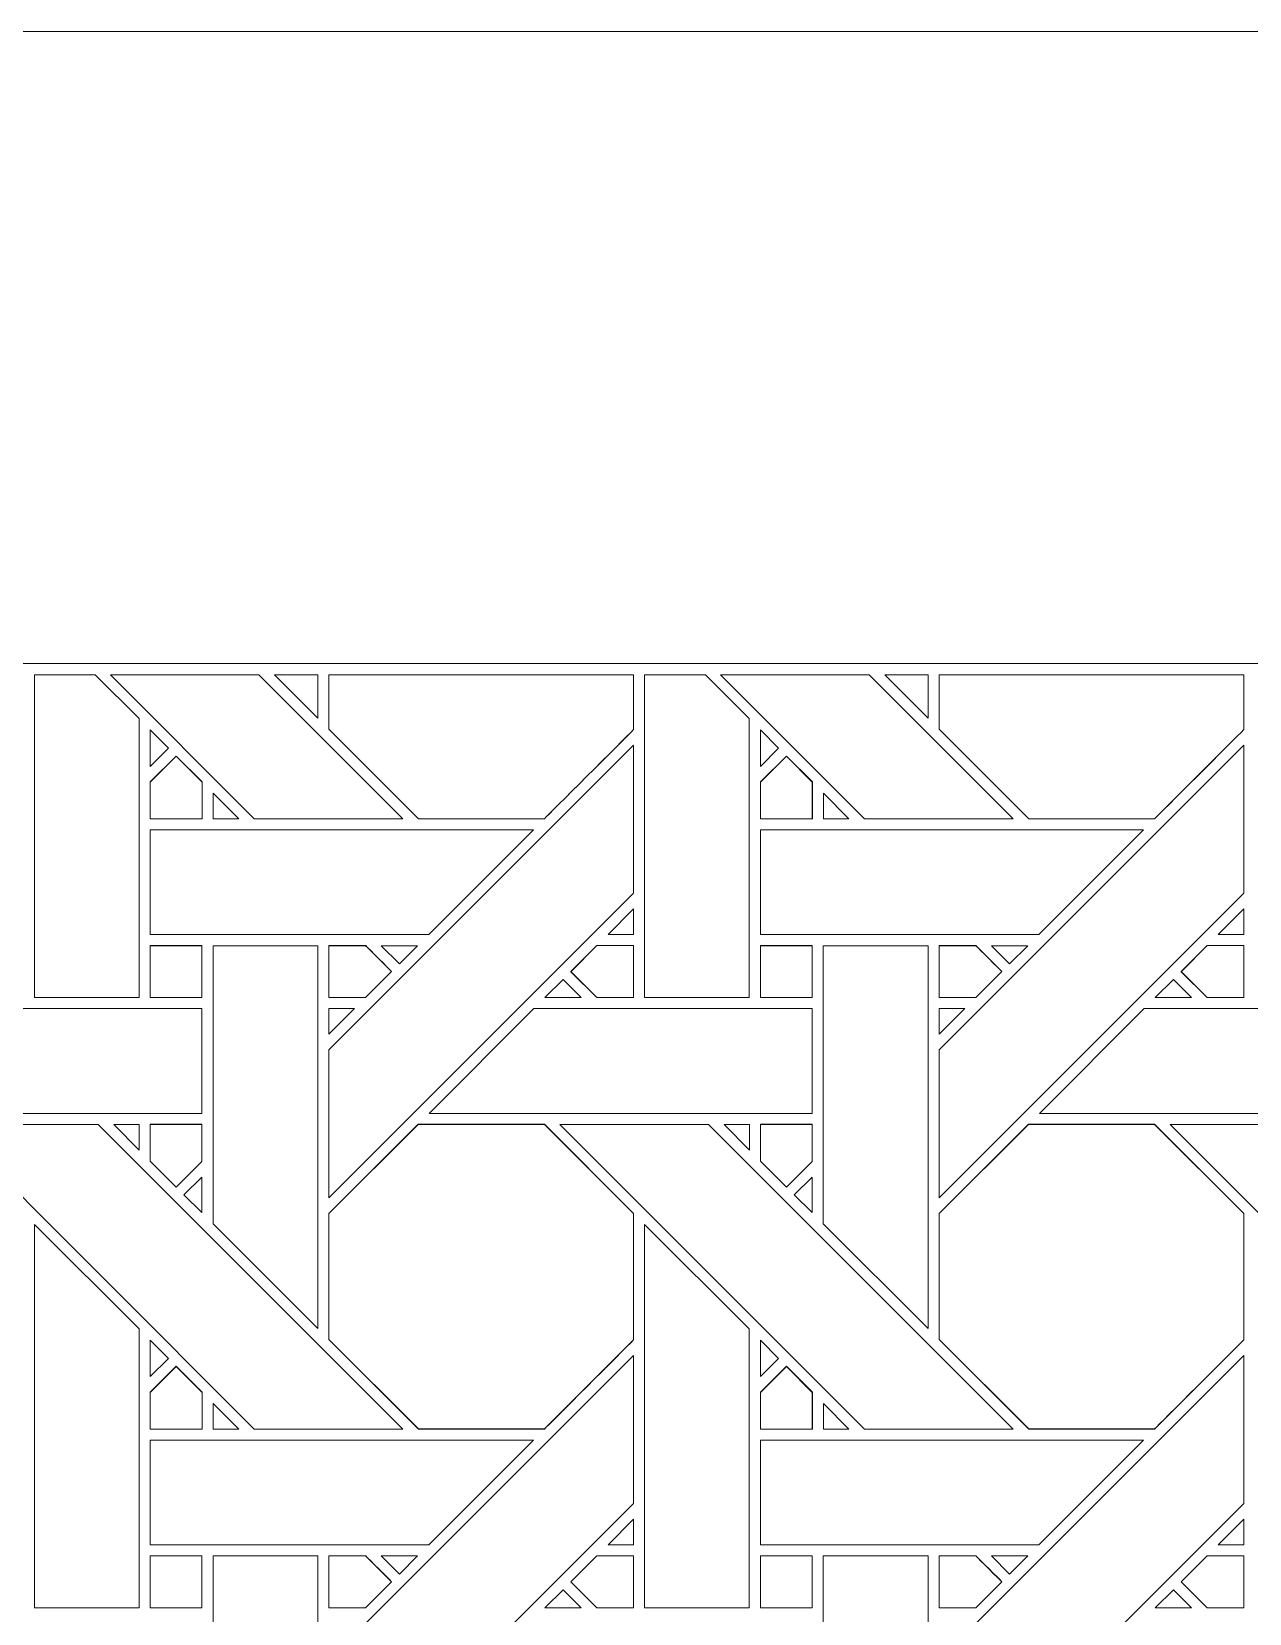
# Model space of a CAD drawing. Header units: inches. Extents: x 2.4 to 22.4, y -0.9 to 19.1.
# Drawn here: x 17.851 to 19.744, y 16.636 to 19.095 of the extents above; entities that cross this region are included whole.
import ezdxf

# ---------------------------------------------------------------- set-up
doc = ezdxf.new("R2010")
doc.units = ezdxf.units.IN
doc.header["$MEASUREMENT"] = 0
doc.layers.add('Design', color=7, linetype='Continuous', lineweight=0)

msp = doc.modelspace()

# ---------------------------------------------------------------- linework, layer by layer
at = {"layer": 'Design'}
for points, knots in [([(2.3829, 19.0948), (2.3829, 19.0948), (2.3829, -0.9052), (2.3829, -0.9052), (2.3829, -0.9052), (22.3829, -0.9052), (22.3829, -0.9052), (22.3829, -0.9052), (22.3829, 19.0948), (22.3829, 19.0948), (22.3829, 19.0948), (2.3829, 19.0948), (2.3829, 19.0948)], [0, 0, 0, 0, 1, 1, 1, 2, 2, 2, 3, 3, 3, 4, 4, 4, 4]), ([(3.3653, 18.1123), (3.3653, 18.1123), (3.3653, 0.0772), (3.3653, 0.0772), (3.3653, 0.0772), (21.4004, 0.0772), (21.4004, 0.0772), (21.4004, 0.0772), (21.4004, 18.1123), (21.4004, 18.1123), (21.4004, 18.1123), (3.3653, 18.1123), (3.3653, 18.1123)], [0, 0, 0, 0, 1, 1, 1, 2, 2, 2, 3, 3, 3, 4, 4, 4, 4]), ([(17.9493, 18.0948), (17.9493, 18.0948), (18.0176, 18.0267), (18.0176, 18.0267), (18.0176, 18.0267), (18.0176, 17.593), (18.0176, 17.593), (18.0176, 17.593), (17.8548, 17.593), (17.8548, 17.593), (17.8548, 17.593), (17.8548, 18.0948), (17.8548, 18.0948), (17.8548, 18.0948), (17.9493, 18.0948), (17.9493, 18.0948)], [0, 0, 0, 0, 1, 1, 1, 2, 2, 2, 3, 3, 3, 4, 4, 4, 5, 5, 5, 5]), ([(18.4278, 17.871), (18.4278, 17.871), (18.1967, 17.871), (18.1967, 17.871), (18.1967, 17.871), (17.973, 18.0948), (17.973, 18.0948), (17.973, 18.0948), (18.204, 18.0948), (18.204, 18.0948), (18.204, 18.0948), (18.4278, 17.871), (18.4278, 17.871)], [0, 0, 0, 0, 1, 1, 1, 2, 2, 2, 3, 3, 3, 4, 4, 4, 4]), ([(18.2956, 18.0948), (18.2956, 18.0948), (18.2956, 18.0274), (18.2956, 18.0274), (18.2956, 18.0274), (18.2282, 18.0948), (18.2282, 18.0948), (18.2282, 18.0948), (18.2956, 18.0948), (18.2956, 18.0948)], [0, 0, 0, 0, 1, 1, 1, 2, 2, 2, 3, 3, 3, 3]), ([(18.7865, 18.0098), (18.7687, 17.9919), (18.6568, 17.8801), (18.6478, 17.8711), (18.6478, 17.8711), (18.4521, 17.8711), (18.4521, 17.8711), (18.4521, 17.8711), (18.3128, 18.0104), (18.3128, 18.0104), (18.3128, 18.0104), (18.3128, 18.0948), (18.3128, 18.0948), (18.3128, 18.0948), (18.7865, 18.0948), (18.7865, 18.0948), (18.7865, 18.0948), (18.7865, 18.0098), (18.7865, 18.0098)], [0, 0, 0, 0, 1, 1, 1, 2, 2, 2, 3, 3, 3, 4, 4, 4, 5, 5, 5, 6, 6, 6, 6]), ([(18.7865, 18.0948), (18.7865, 18.0948), (18.7865, 18.0097), (18.7865, 18.0097), (18.7682, 17.9912), (18.6563, 17.8796), (18.6477, 17.871), (18.6477, 17.871), (18.452, 17.871), (18.452, 17.871), (18.452, 17.871), (18.3128, 18.0102), (18.3128, 18.0102), (18.3128, 18.0102), (18.3128, 18.0948), (18.3128, 18.0948), (18.3128, 18.0948), (18.7865, 18.0948), (18.7865, 18.0948)], [0, 0, 0, 0, 1, 1, 1, 2, 2, 2, 3, 3, 3, 4, 4, 4, 5, 5, 5, 6, 6, 6, 6]), ([(18.898, 18.0948), (18.898, 18.0948), (18.9663, 18.0267), (18.9663, 18.0267), (18.9663, 18.0267), (18.9663, 17.593), (18.9663, 17.593), (18.9663, 17.593), (18.8036, 17.593), (18.8036, 17.593), (18.8036, 17.593), (18.8036, 18.0948), (18.8036, 18.0948), (18.8036, 18.0948), (18.898, 18.0948), (18.898, 18.0948)], [0, 0, 0, 0, 1, 1, 1, 2, 2, 2, 3, 3, 3, 4, 4, 4, 5, 5, 5, 5]), ([(19.3765, 17.871), (19.3765, 17.871), (19.1455, 17.871), (19.1455, 17.871), (19.1455, 17.871), (18.9217, 18.0948), (18.9217, 18.0948), (18.9217, 18.0948), (19.1527, 18.0948), (19.1527, 18.0948), (19.1527, 18.0948), (19.3765, 17.871), (19.3765, 17.871)], [0, 0, 0, 0, 1, 1, 1, 2, 2, 2, 3, 3, 3, 4, 4, 4, 4]), ([(19.2443, 18.0948), (19.2443, 18.0948), (19.2443, 18.0274), (19.2443, 18.0274), (19.2443, 18.0274), (19.1769, 18.0948), (19.1769, 18.0948), (19.1769, 18.0948), (19.2443, 18.0948), (19.2443, 18.0948)], [0, 0, 0, 0, 1, 1, 1, 2, 2, 2, 3, 3, 3, 3]), ([(19.7352, 18.0098), (19.7174, 17.9919), (19.6055, 17.8801), (19.5965, 17.8711), (19.5965, 17.8711), (19.4008, 17.8711), (19.4008, 17.8711), (19.4008, 17.8711), (19.2616, 18.0104), (19.2616, 18.0104), (19.2616, 18.0104), (19.2616, 18.0948), (19.2616, 18.0948), (19.2616, 18.0948), (19.7352, 18.0948), (19.7352, 18.0948), (19.7352, 18.0948), (19.7352, 18.0098), (19.7352, 18.0098)], [0, 0, 0, 0, 1, 1, 1, 2, 2, 2, 3, 3, 3, 4, 4, 4, 5, 5, 5, 6, 6, 6, 6]), ([(19.7352, 18.0948), (19.7352, 18.0948), (19.7352, 18.0097), (19.7352, 18.0097), (19.7173, 17.9916), (19.6054, 17.8799), (19.5964, 17.871), (19.5964, 17.871), (19.4007, 17.871), (19.4007, 17.871), (19.4007, 17.871), (19.2616, 18.0102), (19.2616, 18.0102), (19.2616, 18.0102), (19.2616, 18.0948), (19.2616, 18.0948), (19.2616, 18.0948), (19.7352, 18.0948), (19.7352, 18.0948)], [0, 0, 0, 0, 1, 1, 1, 2, 2, 2, 3, 3, 3, 4, 4, 4, 5, 5, 5, 6, 6, 6, 6]), ([(18.0349, 17.9524), (18.0349, 17.9524), (18.0349, 18.0092), (18.0349, 18.0092), (18.0349, 18.0092), (18.0631, 17.9806), (18.0631, 17.9806), (18.0631, 17.9806), (18.0349, 17.9524), (18.0349, 17.9524)], [0, 0, 0, 0, 1, 1, 1, 2, 2, 2, 3, 3, 3, 3]), ([(18.9836, 17.9524), (18.9836, 17.9524), (18.9836, 18.0091), (18.9836, 18.0091), (18.9836, 18.0091), (19.0118, 17.9806), (19.0118, 17.9806), (19.0118, 17.9806), (18.9836, 17.9524), (18.9836, 17.9524)], [0, 0, 0, 0, 1, 1, 1, 2, 2, 2, 3, 3, 3, 3]), ([(18.7864, 17.7552), (18.7864, 17.7552), (18.3128, 17.2815), (18.3128, 17.2815), (18.3128, 17.2815), (18.3128, 17.5116), (18.3128, 17.5116), (18.3128, 17.5116), (18.7864, 17.9852), (18.7864, 17.9852), (18.7864, 17.9852), (18.7864, 17.7552), (18.7864, 17.7552)], [0, 0, 0, 0, 1, 1, 1, 2, 2, 2, 3, 3, 3, 4, 4, 4, 4]), ([(19.7352, 17.7552), (19.7352, 17.7552), (19.2615, 17.2815), (19.2615, 17.2815), (19.2615, 17.2815), (19.2615, 17.5116), (19.2615, 17.5116), (19.2615, 17.5116), (19.7352, 17.9852), (19.7352, 17.9852), (19.7352, 17.9852), (19.7352, 17.7552), (19.7352, 17.7552)], [0, 0, 0, 0, 1, 1, 1, 2, 2, 2, 3, 3, 3, 4, 4, 4, 4]), ([(18.0752, 17.9683), (18.0752, 17.9683), (18.1156, 17.928), (18.1156, 17.928), (18.1156, 17.928), (18.1156, 17.8707), (18.1156, 17.8707), (18.1156, 17.8707), (18.0349, 17.8707), (18.0349, 17.8707), (18.0349, 17.8707), (18.0349, 17.928), (18.0349, 17.928), (18.0349, 17.928), (18.0752, 17.9683), (18.0752, 17.9683)], [0, 0, 0, 0, 1, 1, 1, 2, 2, 2, 3, 3, 3, 4, 4, 4, 5, 5, 5, 5]), ([(18.035, 17.8709), (18.035, 17.8709), (18.035, 17.9282), (18.035, 17.9282), (18.035, 17.9282), (18.0753, 17.9685), (18.0753, 17.9685), (18.0753, 17.9685), (18.1156, 17.9282), (18.1156, 17.9282), (18.1156, 17.9282), (18.1156, 17.8709), (18.1156, 17.8709), (18.1156, 17.8709), (18.035, 17.8709), (18.035, 17.8709)], [0, 0, 0, 0, 1, 1, 1, 2, 2, 2, 3, 3, 3, 4, 4, 4, 5, 5, 5, 5]), ([(19.024, 17.9683), (19.024, 17.9683), (19.0643, 17.928), (19.0643, 17.928), (19.0643, 17.928), (19.0643, 17.8707), (19.0643, 17.8707), (19.0643, 17.8707), (18.9836, 17.8707), (18.9836, 17.8707), (18.9836, 17.8707), (18.9836, 17.928), (18.9836, 17.928), (18.9836, 17.928), (19.024, 17.9683), (19.024, 17.9683)], [0, 0, 0, 0, 1, 1, 1, 2, 2, 2, 3, 3, 3, 4, 4, 4, 5, 5, 5, 5]), ([(18.9837, 17.8709), (18.9837, 17.8709), (18.9837, 17.9282), (18.9837, 17.9282), (18.9837, 17.9282), (19.0241, 17.9685), (19.0241, 17.9685), (19.0241, 17.9685), (19.0644, 17.9282), (19.0644, 17.9282), (19.0644, 17.9282), (19.0644, 17.8709), (19.0644, 17.8709), (19.0644, 17.8709), (18.9837, 17.8709), (18.9837, 17.8709)], [0, 0, 0, 0, 1, 1, 1, 2, 2, 2, 3, 3, 3, 4, 4, 4, 5, 5, 5, 5]), ([(18.1328, 17.871), (18.1328, 17.871), (18.1328, 17.9107), (18.1328, 17.9107), (18.1328, 17.9107), (18.1725, 17.871), (18.1725, 17.871), (18.1725, 17.871), (18.1328, 17.871), (18.1328, 17.871)], [0, 0, 0, 0, 1, 1, 1, 2, 2, 2, 3, 3, 3, 3]), ([(19.0815, 17.871), (19.0815, 17.871), (19.0815, 17.9107), (19.0815, 17.9107), (19.0815, 17.9107), (19.1213, 17.871), (19.1213, 17.871), (19.1213, 17.871), (19.0815, 17.871), (19.0815, 17.871)], [0, 0, 0, 0, 1, 1, 1, 2, 2, 2, 3, 3, 3, 3]), ([(18.6306, 17.8537), (18.6306, 17.8537), (18.4679, 17.691), (18.4679, 17.691), (18.4679, 17.691), (18.0349, 17.691), (18.0349, 17.691), (18.0349, 17.691), (18.0349, 17.8537), (18.0349, 17.8537), (18.0349, 17.8537), (18.6306, 17.8537), (18.6306, 17.8537)], [0, 0, 0, 0, 1, 1, 1, 2, 2, 2, 3, 3, 3, 4, 4, 4, 4]), ([(19.5793, 17.8537), (19.5793, 17.8537), (19.4166, 17.691), (19.4166, 17.691), (19.4166, 17.691), (18.9836, 17.691), (18.9836, 17.691), (18.9836, 17.691), (18.9836, 17.8537), (18.9836, 17.8537), (18.9836, 17.8537), (19.5793, 17.8537), (19.5793, 17.8537)], [0, 0, 0, 0, 1, 1, 1, 2, 2, 2, 3, 3, 3, 4, 4, 4, 4]), ([(18.7864, 17.691), (18.7864, 17.691), (18.7467, 17.691), (18.7467, 17.691), (18.7467, 17.691), (18.7864, 17.7308), (18.7864, 17.7308), (18.7864, 17.7308), (18.7864, 17.691), (18.7864, 17.691)], [0, 0, 0, 0, 1, 1, 1, 2, 2, 2, 3, 3, 3, 3]), ([(19.6954, 17.691), (19.6954, 17.691), (19.7352, 17.7308), (19.7352, 17.7308), (19.7352, 17.7308), (19.7352, 17.691), (19.7352, 17.691), (19.7352, 17.691), (19.6954, 17.691), (19.6954, 17.691)], [0, 0, 0, 0, 1, 1, 1, 2, 2, 2, 3, 3, 3, 3]), ([(18.1152, 17.6737), (18.1152, 17.6737), (18.1152, 17.593), (18.1152, 17.593), (18.1152, 17.593), (18.0349, 17.593), (18.0349, 17.593), (18.0349, 17.593), (18.0349, 17.6737), (18.0349, 17.6737), (18.0349, 17.6737), (18.1152, 17.6737), (18.1152, 17.6737)], [0, 0, 0, 0, 1, 1, 1, 2, 2, 2, 3, 3, 3, 4, 4, 4, 4]), ([(18.035, 17.5931), (18.035, 17.5931), (18.035, 17.6739), (18.035, 17.6739), (18.035, 17.6739), (18.1152, 17.6739), (18.1152, 17.6739), (18.1152, 17.6739), (18.1152, 17.5931), (18.1152, 17.5931), (18.1152, 17.5931), (18.035, 17.5931), (18.035, 17.5931)], [0, 0, 0, 0, 1, 1, 1, 2, 2, 2, 3, 3, 3, 4, 4, 4, 4]), ([(18.1327, 17.2415), (18.1327, 17.2415), (18.1327, 17.6737), (18.1327, 17.6737), (18.1327, 17.6737), (18.2956, 17.6737), (18.2956, 17.6737), (18.2956, 17.6737), (18.2956, 17.0786), (18.2956, 17.0786), (18.2956, 17.0786), (18.1327, 17.2415), (18.1327, 17.2415)], [0, 0, 0, 0, 1, 1, 1, 2, 2, 2, 3, 3, 3, 4, 4, 4, 4]), ([(18.3128, 17.5931), (18.3128, 17.5931), (18.3128, 17.6739), (18.3128, 17.6739), (18.3128, 17.6739), (18.3699, 17.6739), (18.3699, 17.6739), (18.3751, 17.6688), (18.4058, 17.638), (18.4102, 17.6335), (18.4102, 17.6335), (18.3698, 17.5931), (18.3698, 17.5931), (18.3698, 17.5931), (18.3128, 17.5931), (18.3128, 17.5931)], [0, 0, 0, 0, 1, 1, 1, 2, 2, 2, 3, 3, 3, 4, 4, 4, 5, 5, 5, 5]), ([(18.4102, 17.6334), (18.4102, 17.6334), (18.3697, 17.593), (18.3697, 17.593), (18.3697, 17.593), (18.3128, 17.593), (18.3128, 17.593), (18.3128, 17.593), (18.3128, 17.6737), (18.3128, 17.6737), (18.3128, 17.6737), (18.3698, 17.6737), (18.3698, 17.6737), (18.3751, 17.6685), (18.4058, 17.6377), (18.4102, 17.6334)], [0, 0, 0, 0, 1, 1, 1, 2, 2, 2, 3, 3, 3, 4, 4, 4, 5, 5, 5, 5]), ([(18.3942, 17.6737), (18.3942, 17.6737), (18.4507, 17.6737), (18.4507, 17.6737), (18.4507, 17.6737), (18.4224, 17.6456), (18.4224, 17.6456), (18.4224, 17.6456), (18.3942, 17.6737), (18.3942, 17.6737)], [0, 0, 0, 0, 1, 1, 1, 2, 2, 2, 3, 3, 3, 3]), ([(18.7294, 17.5931), (18.7294, 17.5931), (18.689, 17.6335), (18.689, 17.6335), (18.689, 17.6335), (18.7295, 17.6739), (18.7295, 17.6739), (18.7295, 17.6739), (18.7865, 17.6739), (18.7865, 17.6739), (18.7865, 17.6739), (18.7865, 17.5931), (18.7865, 17.5931), (18.7865, 17.5931), (18.7294, 17.5931), (18.7294, 17.5931)], [0, 0, 0, 0, 1, 1, 1, 2, 2, 2, 3, 3, 3, 4, 4, 4, 5, 5, 5, 5]), ([(18.689, 17.6333), (18.689, 17.6333), (18.7294, 17.6738), (18.7294, 17.6738), (18.7294, 17.6738), (18.7864, 17.6738), (18.7864, 17.6738), (18.7864, 17.6738), (18.7864, 17.593), (18.7864, 17.593), (18.7864, 17.593), (18.7293, 17.593), (18.7293, 17.593), (18.7293, 17.593), (18.689, 17.6333), (18.689, 17.6333)], [0, 0, 0, 0, 1, 1, 1, 2, 2, 2, 3, 3, 3, 4, 4, 4, 5, 5, 5, 5]), ([(19.0639, 17.6737), (19.0639, 17.6737), (19.0639, 17.593), (19.0639, 17.593), (19.0639, 17.593), (18.9836, 17.593), (18.9836, 17.593), (18.9836, 17.593), (18.9836, 17.6737), (18.9836, 17.6737), (18.9836, 17.6737), (19.0639, 17.6737), (19.0639, 17.6737)], [0, 0, 0, 0, 1, 1, 1, 2, 2, 2, 3, 3, 3, 4, 4, 4, 4]), ([(18.9837, 17.5931), (18.9837, 17.5931), (18.9837, 17.6739), (18.9837, 17.6739), (18.9837, 17.6739), (19.064, 17.6739), (19.064, 17.6739), (19.064, 17.6739), (19.064, 17.5931), (19.064, 17.5931), (19.064, 17.5931), (18.9837, 17.5931), (18.9837, 17.5931)], [0, 0, 0, 0, 1, 1, 1, 2, 2, 2, 3, 3, 3, 4, 4, 4, 4]), ([(19.0814, 17.2415), (19.0814, 17.2415), (19.0814, 17.6737), (19.0814, 17.6737), (19.0814, 17.6737), (19.2443, 17.6737), (19.2443, 17.6737), (19.2443, 17.6737), (19.2443, 17.0786), (19.2443, 17.0786), (19.2443, 17.0786), (19.0814, 17.2415), (19.0814, 17.2415)], [0, 0, 0, 0, 1, 1, 1, 2, 2, 2, 3, 3, 3, 4, 4, 4, 4]), ([(19.3589, 17.6334), (19.3589, 17.6334), (19.3185, 17.593), (19.3185, 17.593), (19.3185, 17.593), (19.2615, 17.593), (19.2615, 17.593), (19.2615, 17.593), (19.2615, 17.6737), (19.2615, 17.6737), (19.2615, 17.6737), (19.3186, 17.6737), (19.3186, 17.6737), (19.3238, 17.6685), (19.3546, 17.6377), (19.3589, 17.6334)], [0, 0, 0, 0, 1, 1, 1, 2, 2, 2, 3, 3, 3, 4, 4, 4, 5, 5, 5, 5]), ([(19.2616, 17.5931), (19.2616, 17.5931), (19.2616, 17.6739), (19.2616, 17.6739), (19.2616, 17.6739), (19.3187, 17.6739), (19.3187, 17.6739), (19.3238, 17.6688), (19.3546, 17.638), (19.359, 17.6335), (19.359, 17.6335), (19.3186, 17.5931), (19.3186, 17.5931), (19.3186, 17.5931), (19.2616, 17.5931), (19.2616, 17.5931)], [0, 0, 0, 0, 1, 1, 1, 2, 2, 2, 3, 3, 3, 4, 4, 4, 5, 5, 5, 5]), ([(19.3429, 17.6737), (19.3429, 17.6737), (19.3994, 17.6737), (19.3994, 17.6737), (19.3994, 17.6737), (19.3711, 17.6456), (19.3711, 17.6456), (19.3711, 17.6456), (19.3429, 17.6737), (19.3429, 17.6737)], [0, 0, 0, 0, 1, 1, 1, 2, 2, 2, 3, 3, 3, 3]), ([(19.7352, 17.593), (19.7352, 17.593), (19.6781, 17.593), (19.6781, 17.593), (19.6781, 17.593), (19.6377, 17.6333), (19.6377, 17.6333), (19.6377, 17.6333), (19.6781, 17.6738), (19.6781, 17.6738), (19.6781, 17.6738), (19.7352, 17.6738), (19.7352, 17.6738), (19.7352, 17.6738), (19.7352, 17.593), (19.7352, 17.593)], [0, 0, 0, 0, 1, 1, 1, 2, 2, 2, 3, 3, 3, 4, 4, 4, 5, 5, 5, 5]), ([(19.6782, 17.5931), (19.6782, 17.5931), (19.6378, 17.6335), (19.6378, 17.6335), (19.6378, 17.6335), (19.6782, 17.6739), (19.6782, 17.6739), (19.6782, 17.6739), (19.7353, 17.6739), (19.7353, 17.6739), (19.7353, 17.6739), (19.7353, 17.5931), (19.7353, 17.5931), (19.7353, 17.5931), (19.6782, 17.5931), (19.6782, 17.5931)], [0, 0, 0, 0, 1, 1, 1, 2, 2, 2, 3, 3, 3, 4, 4, 4, 5, 5, 5, 5]), ([(18.7051, 17.593), (18.7051, 17.593), (18.6486, 17.593), (18.6486, 17.593), (18.6486, 17.593), (18.6768, 17.6212), (18.6768, 17.6212), (18.6768, 17.6212), (18.7051, 17.593), (18.7051, 17.593)], [0, 0, 0, 0, 1, 1, 1, 2, 2, 2, 3, 3, 3, 3]), ([(19.5973, 17.593), (19.5973, 17.593), (19.6256, 17.6212), (19.6256, 17.6212), (19.6256, 17.6212), (19.6538, 17.593), (19.6538, 17.593), (19.6538, 17.593), (19.5973, 17.593), (19.5973, 17.593)], [0, 0, 0, 0, 1, 1, 1, 2, 2, 2, 3, 3, 3, 3]), ([(18.1152, 17.5758), (18.1152, 17.5758), (18.1152, 17.413), (18.1152, 17.413), (18.1152, 17.413), (17.5199, 17.413), (17.5199, 17.413), (17.5199, 17.413), (17.6827, 17.5758), (17.6827, 17.5758), (17.6827, 17.5758), (18.1152, 17.5758), (18.1152, 17.5758)], [0, 0, 0, 0, 1, 1, 1, 2, 2, 2, 3, 3, 3, 4, 4, 4, 4]), ([(18.3526, 17.5758), (18.3526, 17.5758), (18.3128, 17.536), (18.3128, 17.536), (18.3128, 17.536), (18.3128, 17.5758), (18.3128, 17.5758), (18.3128, 17.5758), (18.3526, 17.5758), (18.3526, 17.5758)], [0, 0, 0, 0, 1, 1, 1, 2, 2, 2, 3, 3, 3, 3]), ([(19.0639, 17.5758), (19.0639, 17.5758), (19.0639, 17.413), (19.0639, 17.413), (19.0639, 17.413), (18.4686, 17.413), (18.4686, 17.413), (18.4686, 17.413), (18.6314, 17.5758), (18.6314, 17.5758), (18.6314, 17.5758), (19.0639, 17.5758), (19.0639, 17.5758)], [0, 0, 0, 0, 1, 1, 1, 2, 2, 2, 3, 3, 3, 4, 4, 4, 4]), ([(19.3013, 17.5758), (19.3013, 17.5758), (19.2615, 17.536), (19.2615, 17.536), (19.2615, 17.536), (19.2615, 17.5758), (19.2615, 17.5758), (19.2615, 17.5758), (19.3013, 17.5758), (19.3013, 17.5758)], [0, 0, 0, 0, 1, 1, 1, 2, 2, 2, 3, 3, 3, 3]), ([(20.0126, 17.5758), (20.0126, 17.5758), (20.0126, 17.413), (20.0126, 17.413), (20.0126, 17.413), (19.4173, 17.413), (19.4173, 17.413), (19.4173, 17.413), (19.5802, 17.5758), (19.5802, 17.5758), (19.5802, 17.5758), (20.0126, 17.5758), (20.0126, 17.5758)], [0, 0, 0, 0, 1, 1, 1, 2, 2, 2, 3, 3, 3, 4, 4, 4, 4]), ([(18.4278, 16.9222), (18.4278, 16.9222), (18.1968, 16.9222), (18.1968, 16.9222), (18.1968, 16.9222), (17.7232, 17.3959), (17.7232, 17.3959), (17.7232, 17.3959), (17.9541, 17.3959), (17.9541, 17.3959), (17.9541, 17.3959), (18.4278, 16.9222), (18.4278, 16.9222)], [0, 0, 0, 0, 1, 1, 1, 2, 2, 2, 3, 3, 3, 4, 4, 4, 4]), ([(17.9782, 17.3959), (17.9782, 17.3959), (18.0177, 17.3959), (18.0177, 17.3959), (18.0177, 17.3959), (18.0177, 17.356), (18.0177, 17.356), (18.0177, 17.356), (17.9782, 17.3959), (17.9782, 17.3959)], [0, 0, 0, 0, 1, 1, 1, 2, 2, 2, 3, 3, 3, 3]), ([(18.0752, 17.2983), (18.0752, 17.2983), (18.0349, 17.3387), (18.0349, 17.3387), (18.0349, 17.3387), (18.0349, 17.3959), (18.0349, 17.3959), (18.0349, 17.3959), (18.1152, 17.3959), (18.1152, 17.3959), (18.1152, 17.3959), (18.1152, 17.3383), (18.1152, 17.3383), (18.1152, 17.3383), (18.0752, 17.2983), (18.0752, 17.2983)], [0, 0, 0, 0, 1, 1, 1, 2, 2, 2, 3, 3, 3, 4, 4, 4, 5, 5, 5, 5]), ([(18.1152, 17.396), (18.1152, 17.396), (18.1152, 17.3384), (18.1152, 17.3384), (18.1152, 17.3384), (18.0753, 17.2985), (18.0753, 17.2985), (18.0753, 17.2985), (18.035, 17.3388), (18.035, 17.3388), (18.035, 17.3388), (18.035, 17.396), (18.035, 17.396), (18.035, 17.396), (18.1152, 17.396), (18.1152, 17.396)], [0, 0, 0, 0, 1, 1, 1, 2, 2, 2, 3, 3, 3, 4, 4, 4, 5, 5, 5, 5]), ([(18.4516, 17.396), (18.4516, 17.396), (18.6478, 17.396), (18.6478, 17.396), (18.6478, 17.396), (18.7865, 17.2573), (18.7865, 17.2573), (18.7865, 17.2573), (18.7865, 17.0611), (18.7865, 17.0611), (18.7687, 17.0431), (18.6568, 16.9314), (18.6478, 16.9224), (18.6478, 16.9224), (18.4521, 16.9224), (18.4521, 16.9224), (18.4521, 16.9224), (18.3128, 17.0616), (18.3128, 17.0616), (18.3128, 17.0616), (18.3128, 17.2573), (18.3128, 17.2573), (18.3128, 17.2573), (18.4516, 17.396), (18.4516, 17.396)], [0, 0, 0, 0, 1, 1, 1, 2, 2, 2, 3, 3, 3, 4, 4, 4, 5, 5, 5, 6, 6, 6, 7, 7, 7, 8, 8, 8, 8]), ([(18.7864, 17.2572), (18.7864, 17.2572), (18.7864, 17.0609), (18.7864, 17.0609), (18.7684, 17.0428), (18.6565, 16.9311), (18.6477, 16.9222), (18.6477, 16.9222), (18.452, 16.9222), (18.452, 16.9222), (18.452, 16.9222), (18.3128, 17.0615), (18.3128, 17.0615), (18.3128, 17.0615), (18.3128, 17.2572), (18.3128, 17.2572), (18.3128, 17.2572), (18.4515, 17.3959), (18.4515, 17.3959), (18.4515, 17.3959), (18.6477, 17.3959), (18.6477, 17.3959), (18.6477, 17.3959), (18.7864, 17.2572), (18.7864, 17.2572)], [0, 0, 0, 0, 1, 1, 1, 2, 2, 2, 3, 3, 3, 4, 4, 4, 5, 5, 5, 6, 6, 6, 7, 7, 7, 8, 8, 8, 8]), ([(19.3765, 16.9222), (19.3765, 16.9222), (19.1455, 16.9222), (19.1455, 16.9222), (19.1455, 16.9222), (18.6719, 17.3959), (18.6719, 17.3959), (18.6719, 17.3959), (18.9029, 17.3959), (18.9029, 17.3959), (18.9029, 17.3959), (19.3765, 16.9222), (19.3765, 16.9222)], [0, 0, 0, 0, 1, 1, 1, 2, 2, 2, 3, 3, 3, 4, 4, 4, 4]), ([(18.927, 17.3959), (18.927, 17.3959), (18.9664, 17.3959), (18.9664, 17.3959), (18.9664, 17.3959), (18.9664, 17.356), (18.9664, 17.356), (18.9664, 17.356), (18.927, 17.3959), (18.927, 17.3959)], [0, 0, 0, 0, 1, 1, 1, 2, 2, 2, 3, 3, 3, 3]), ([(19.024, 17.2983), (19.024, 17.2983), (18.9836, 17.3387), (18.9836, 17.3387), (18.9836, 17.3387), (18.9836, 17.3959), (18.9836, 17.3959), (18.9836, 17.3959), (19.0639, 17.3959), (19.0639, 17.3959), (19.0639, 17.3959), (19.0639, 17.3383), (19.0639, 17.3383), (19.0639, 17.3383), (19.024, 17.2983), (19.024, 17.2983)], [0, 0, 0, 0, 1, 1, 1, 2, 2, 2, 3, 3, 3, 4, 4, 4, 5, 5, 5, 5]), ([(19.064, 17.396), (19.064, 17.396), (19.064, 17.3384), (19.064, 17.3384), (19.064, 17.3384), (19.024, 17.2985), (19.024, 17.2985), (19.024, 17.2985), (18.9837, 17.3388), (18.9837, 17.3388), (18.9837, 17.3388), (18.9837, 17.396), (18.9837, 17.396), (18.9837, 17.396), (19.064, 17.396), (19.064, 17.396)], [0, 0, 0, 0, 1, 1, 1, 2, 2, 2, 3, 3, 3, 4, 4, 4, 5, 5, 5, 5]), ([(19.7351, 17.2571), (19.7351, 17.2571), (19.7351, 17.0609), (19.7351, 17.0609), (19.7172, 17.0429), (19.6053, 16.9312), (19.5964, 16.9222), (19.5964, 16.9222), (19.4007, 16.9222), (19.4007, 16.9222), (19.4007, 16.9222), (19.2615, 17.0615), (19.2615, 17.0615), (19.2615, 17.0615), (19.2615, 17.2572), (19.2615, 17.2572), (19.2615, 17.2572), (19.4002, 17.3959), (19.4002, 17.3959), (19.4002, 17.3959), (19.5964, 17.3959), (19.5964, 17.3959), (19.5964, 17.3959), (19.7351, 17.2571), (19.7351, 17.2571)], [0, 0, 0, 0, 1, 1, 1, 2, 2, 2, 3, 3, 3, 4, 4, 4, 5, 5, 5, 6, 6, 6, 7, 7, 7, 8, 8, 8, 8]), ([(19.4003, 17.396), (19.4003, 17.396), (19.5965, 17.396), (19.5965, 17.396), (19.5965, 17.396), (19.7353, 17.2573), (19.7353, 17.2573), (19.7353, 17.2573), (19.7353, 17.0611), (19.7353, 17.0611), (19.7175, 17.0431), (19.6055, 16.9314), (19.5965, 16.9224), (19.5965, 16.9224), (19.4008, 16.9224), (19.4008, 16.9224), (19.4008, 16.9224), (19.2616, 17.0616), (19.2616, 17.0616), (19.2616, 17.0616), (19.2616, 17.2573), (19.2616, 17.2573), (19.2616, 17.2573), (19.4003, 17.396), (19.4003, 17.396)], [0, 0, 0, 0, 1, 1, 1, 2, 2, 2, 3, 3, 3, 4, 4, 4, 5, 5, 5, 6, 6, 6, 7, 7, 7, 8, 8, 8, 8]), ([(20.3252, 16.9222), (20.3252, 16.9222), (20.0942, 16.9222), (20.0942, 16.9222), (20.0942, 16.9222), (19.6206, 17.3959), (19.6206, 17.3959), (19.6206, 17.3959), (19.8516, 17.3959), (19.8516, 17.3959), (19.8516, 17.3959), (20.3252, 16.9222), (20.3252, 16.9222)], [0, 0, 0, 0, 1, 1, 1, 2, 2, 2, 3, 3, 3, 4, 4, 4, 4]), ([(18.1152, 17.314), (18.1152, 17.314), (18.1152, 17.2589), (18.1152, 17.2589), (18.1152, 17.2589), (18.0874, 17.2863), (18.0874, 17.2863), (18.0874, 17.2863), (18.1152, 17.314), (18.1152, 17.314)], [0, 0, 0, 0, 1, 1, 1, 2, 2, 2, 3, 3, 3, 3]), ([(19.0639, 17.314), (19.0639, 17.314), (19.0639, 17.2589), (19.0639, 17.2589), (19.0639, 17.2589), (19.0361, 17.2863), (19.0361, 17.2863), (19.0361, 17.2863), (19.0639, 17.314), (19.0639, 17.314)], [0, 0, 0, 0, 1, 1, 1, 2, 2, 2, 3, 3, 3, 3]), ([(17.8548, 16.6442), (17.8548, 16.6442), (17.8548, 17.2401), (17.8548, 17.2401), (17.8548, 17.2401), (18.0176, 17.0779), (18.0176, 17.0779), (18.0176, 17.0779), (18.0176, 16.6442), (18.0176, 16.6442), (18.0176, 16.6442), (17.8548, 16.6442), (17.8548, 16.6442)], [0, 0, 0, 0, 1, 1, 1, 2, 2, 2, 3, 3, 3, 4, 4, 4, 4]), ([(18.8036, 16.6442), (18.8036, 16.6442), (18.8036, 17.2401), (18.8036, 17.2401), (18.8036, 17.2401), (18.9663, 17.0779), (18.9663, 17.0779), (18.9663, 17.0779), (18.9663, 16.6442), (18.9663, 16.6442), (18.9663, 16.6442), (18.8036, 16.6442), (18.8036, 16.6442)], [0, 0, 0, 0, 1, 1, 1, 2, 2, 2, 3, 3, 3, 4, 4, 4, 4]), ([(18.0349, 17.0037), (18.0349, 17.0037), (18.0349, 17.0604), (18.0349, 17.0604), (18.0349, 17.0604), (18.0631, 17.0318), (18.0631, 17.0318), (18.0631, 17.0318), (18.0349, 17.0037), (18.0349, 17.0037)], [0, 0, 0, 0, 1, 1, 1, 2, 2, 2, 3, 3, 3, 3]), ([(18.9836, 17.0037), (18.9836, 17.0037), (18.9836, 17.0604), (18.9836, 17.0604), (18.9836, 17.0604), (19.0118, 17.0318), (19.0118, 17.0318), (19.0118, 17.0318), (18.9836, 17.0037), (18.9836, 17.0037)], [0, 0, 0, 0, 1, 1, 1, 2, 2, 2, 3, 3, 3, 3]), ([(18.0752, 17.0196), (18.0752, 17.0196), (18.1156, 16.9793), (18.1156, 16.9793), (18.1156, 16.9793), (18.1156, 16.922), (18.1156, 16.922), (18.1156, 16.922), (18.0349, 16.922), (18.0349, 16.922), (18.0349, 16.922), (18.0349, 16.9793), (18.0349, 16.9793), (18.0349, 16.9793), (18.0752, 17.0196), (18.0752, 17.0196)], [0, 0, 0, 0, 1, 1, 1, 2, 2, 2, 3, 3, 3, 4, 4, 4, 5, 5, 5, 5]), ([(18.035, 16.9221), (18.035, 16.9221), (18.035, 16.9794), (18.035, 16.9794), (18.035, 16.9794), (18.0753, 17.0198), (18.0753, 17.0198), (18.0753, 17.0198), (18.1156, 16.9794), (18.1156, 16.9794), (18.1156, 16.9794), (18.1156, 16.9221), (18.1156, 16.9221), (18.1156, 16.9221), (18.035, 16.9221), (18.035, 16.9221)], [0, 0, 0, 0, 1, 1, 1, 2, 2, 2, 3, 3, 3, 4, 4, 4, 5, 5, 5, 5]), ([(18.7864, 16.8065), (18.7864, 16.8065), (18.3128, 16.3328), (18.3128, 16.3328), (18.3128, 16.3328), (18.3128, 16.5629), (18.3128, 16.5629), (18.3128, 16.5629), (18.7864, 17.0365), (18.7864, 17.0365), (18.7864, 17.0365), (18.7864, 16.8065), (18.7864, 16.8065)], [0, 0, 0, 0, 1, 1, 1, 2, 2, 2, 3, 3, 3, 4, 4, 4, 4]), ([(19.024, 17.0196), (19.024, 17.0196), (19.0643, 16.9793), (19.0643, 16.9793), (19.0643, 16.9793), (19.0643, 16.922), (19.0643, 16.922), (19.0643, 16.922), (18.9836, 16.922), (18.9836, 16.922), (18.9836, 16.922), (18.9836, 16.9793), (18.9836, 16.9793), (18.9836, 16.9793), (19.024, 17.0196), (19.024, 17.0196)], [0, 0, 0, 0, 1, 1, 1, 2, 2, 2, 3, 3, 3, 4, 4, 4, 5, 5, 5, 5]), ([(18.9837, 16.9221), (18.9837, 16.9221), (18.9837, 16.9794), (18.9837, 16.9794), (18.9837, 16.9794), (19.0241, 17.0198), (19.0241, 17.0198), (19.0241, 17.0198), (19.0644, 16.9794), (19.0644, 16.9794), (19.0644, 16.9794), (19.0644, 16.9221), (19.0644, 16.9221), (19.0644, 16.9221), (18.9837, 16.9221), (18.9837, 16.9221)], [0, 0, 0, 0, 1, 1, 1, 2, 2, 2, 3, 3, 3, 4, 4, 4, 5, 5, 5, 5]), ([(19.7352, 16.8065), (19.7352, 16.8065), (19.2615, 16.3328), (19.2615, 16.3328), (19.2615, 16.3328), (19.2615, 16.5629), (19.2615, 16.5629), (19.2615, 16.5629), (19.7352, 17.0365), (19.7352, 17.0365), (19.7352, 17.0365), (19.7352, 16.8065), (19.7352, 16.8065)], [0, 0, 0, 0, 1, 1, 1, 2, 2, 2, 3, 3, 3, 4, 4, 4, 4]), ([(18.1328, 16.9222), (18.1328, 16.9222), (18.1328, 16.962), (18.1328, 16.962), (18.1328, 16.962), (18.1725, 16.9222), (18.1725, 16.9222), (18.1725, 16.9222), (18.1328, 16.9222), (18.1328, 16.9222)], [0, 0, 0, 0, 1, 1, 1, 2, 2, 2, 3, 3, 3, 3]), ([(19.0815, 16.9222), (19.0815, 16.9222), (19.0815, 16.962), (19.0815, 16.962), (19.0815, 16.962), (19.1213, 16.9222), (19.1213, 16.9222), (19.1213, 16.9222), (19.0815, 16.9222), (19.0815, 16.9222)], [0, 0, 0, 0, 1, 1, 1, 2, 2, 2, 3, 3, 3, 3]), ([(18.6306, 16.905), (18.6306, 16.905), (18.4679, 16.7423), (18.4679, 16.7423), (18.4679, 16.7423), (18.0349, 16.7423), (18.0349, 16.7423), (18.0349, 16.7423), (18.0349, 16.905), (18.0349, 16.905), (18.0349, 16.905), (18.6306, 16.905), (18.6306, 16.905)], [0, 0, 0, 0, 1, 1, 1, 2, 2, 2, 3, 3, 3, 4, 4, 4, 4]), ([(19.5793, 16.905), (19.5793, 16.905), (19.4166, 16.7423), (19.4166, 16.7423), (19.4166, 16.7423), (18.9836, 16.7423), (18.9836, 16.7423), (18.9836, 16.7423), (18.9836, 16.905), (18.9836, 16.905), (18.9836, 16.905), (19.5793, 16.905), (19.5793, 16.905)], [0, 0, 0, 0, 1, 1, 1, 2, 2, 2, 3, 3, 3, 4, 4, 4, 4]), ([(18.7864, 16.7423), (18.7864, 16.7423), (18.7467, 16.7423), (18.7467, 16.7423), (18.7467, 16.7423), (18.7864, 16.7821), (18.7864, 16.7821), (18.7864, 16.7821), (18.7864, 16.7423), (18.7864, 16.7423)], [0, 0, 0, 0, 1, 1, 1, 2, 2, 2, 3, 3, 3, 3]), ([(19.6954, 16.7423), (19.6954, 16.7423), (19.7352, 16.7821), (19.7352, 16.7821), (19.7352, 16.7821), (19.7352, 16.7423), (19.7352, 16.7423), (19.7352, 16.7423), (19.6954, 16.7423), (19.6954, 16.7423)], [0, 0, 0, 0, 1, 1, 1, 2, 2, 2, 3, 3, 3, 3]), ([(18.1152, 16.725), (18.1152, 16.725), (18.1152, 16.6442), (18.1152, 16.6442), (18.1152, 16.6442), (18.0349, 16.6442), (18.0349, 16.6442), (18.0349, 16.6442), (18.0349, 16.725), (18.0349, 16.725), (18.0349, 16.725), (18.1152, 16.725), (18.1152, 16.725)], [0, 0, 0, 0, 1, 1, 1, 2, 2, 2, 3, 3, 3, 4, 4, 4, 4]), ([(18.035, 16.7251), (18.035, 16.7251), (18.1152, 16.7251), (18.1152, 16.7251), (18.1152, 16.7251), (18.1152, 16.6444), (18.1152, 16.6444), (18.1152, 16.6444), (18.035, 16.6444), (18.035, 16.6444), (18.035, 16.6444), (18.035, 16.7251), (18.035, 16.7251)], [0, 0, 0, 0, 1, 1, 1, 2, 2, 2, 3, 3, 3, 4, 4, 4, 4]), ([(18.1327, 16.2928), (18.1327, 16.2928), (18.1327, 16.725), (18.1327, 16.725), (18.1327, 16.725), (18.2956, 16.725), (18.2956, 16.725), (18.2956, 16.725), (18.2956, 16.1299), (18.2956, 16.1299), (18.2956, 16.1299), (18.1327, 16.2928), (18.1327, 16.2928)], [0, 0, 0, 0, 1, 1, 1, 2, 2, 2, 3, 3, 3, 4, 4, 4, 4]), ([(18.3699, 16.7251), (18.3751, 16.72), (18.4058, 16.6892), (18.4102, 16.6848), (18.4102, 16.6848), (18.3698, 16.6444), (18.3698, 16.6444), (18.3698, 16.6444), (18.3128, 16.6444), (18.3128, 16.6444), (18.3128, 16.6444), (18.3128, 16.7251), (18.3128, 16.7251), (18.3128, 16.7251), (18.3699, 16.7251), (18.3699, 16.7251)], [0, 0, 0, 0, 1, 1, 1, 2, 2, 2, 3, 3, 3, 4, 4, 4, 5, 5, 5, 5]), ([(18.4102, 16.6847), (18.4102, 16.6847), (18.3697, 16.6442), (18.3697, 16.6442), (18.3697, 16.6442), (18.3128, 16.6442), (18.3128, 16.6442), (18.3128, 16.6442), (18.3128, 16.725), (18.3128, 16.725), (18.3128, 16.725), (18.3698, 16.725), (18.3698, 16.725), (18.3751, 16.7197), (18.406, 16.6889), (18.4102, 16.6847)], [0, 0, 0, 0, 1, 1, 1, 2, 2, 2, 3, 3, 3, 4, 4, 4, 5, 5, 5, 5]), ([(18.3942, 16.725), (18.3942, 16.725), (18.4506, 16.725), (18.4506, 16.725), (18.4506, 16.725), (18.4224, 16.6968), (18.4224, 16.6968), (18.4224, 16.6968), (18.3942, 16.725), (18.3942, 16.725)], [0, 0, 0, 0, 1, 1, 1, 2, 2, 2, 3, 3, 3, 3]), ([(18.7294, 16.6444), (18.7294, 16.6444), (18.689, 16.6847), (18.689, 16.6847), (18.689, 16.6847), (18.7295, 16.7252), (18.7295, 16.7252), (18.7295, 16.7252), (18.7865, 16.7252), (18.7865, 16.7252), (18.7865, 16.7252), (18.7865, 16.6444), (18.7865, 16.6444), (18.7865, 16.6444), (18.7294, 16.6444), (18.7294, 16.6444)], [0, 0, 0, 0, 1, 1, 1, 2, 2, 2, 3, 3, 3, 4, 4, 4, 5, 5, 5, 5]), ([(18.689, 16.6846), (18.689, 16.6846), (18.7294, 16.725), (18.7294, 16.725), (18.7294, 16.725), (18.7864, 16.725), (18.7864, 16.725), (18.7864, 16.725), (18.7864, 16.6442), (18.7864, 16.6442), (18.7864, 16.6442), (18.7293, 16.6442), (18.7293, 16.6442), (18.7293, 16.6442), (18.689, 16.6846), (18.689, 16.6846)], [0, 0, 0, 0, 1, 1, 1, 2, 2, 2, 3, 3, 3, 4, 4, 4, 5, 5, 5, 5]), ([(19.0639, 16.725), (19.0639, 16.725), (19.0639, 16.6442), (19.0639, 16.6442), (19.0639, 16.6442), (18.9836, 16.6442), (18.9836, 16.6442), (18.9836, 16.6442), (18.9836, 16.725), (18.9836, 16.725), (18.9836, 16.725), (19.0639, 16.725), (19.0639, 16.725)], [0, 0, 0, 0, 1, 1, 1, 2, 2, 2, 3, 3, 3, 4, 4, 4, 4]), ([(18.9837, 16.7251), (18.9837, 16.7251), (19.064, 16.7251), (19.064, 16.7251), (19.064, 16.7251), (19.064, 16.6444), (19.064, 16.6444), (19.064, 16.6444), (18.9837, 16.6444), (18.9837, 16.6444), (18.9837, 16.6444), (18.9837, 16.7251), (18.9837, 16.7251)], [0, 0, 0, 0, 1, 1, 1, 2, 2, 2, 3, 3, 3, 4, 4, 4, 4]), ([(19.0814, 16.2928), (19.0814, 16.2928), (19.0814, 16.725), (19.0814, 16.725), (19.0814, 16.725), (19.2443, 16.725), (19.2443, 16.725), (19.2443, 16.725), (19.2443, 16.1299), (19.2443, 16.1299), (19.2443, 16.1299), (19.0814, 16.2928), (19.0814, 16.2928)], [0, 0, 0, 0, 1, 1, 1, 2, 2, 2, 3, 3, 3, 4, 4, 4, 4]), ([(19.3589, 16.6847), (19.3589, 16.6847), (19.3185, 16.6442), (19.3185, 16.6442), (19.3185, 16.6442), (19.2615, 16.6442), (19.2615, 16.6442), (19.2615, 16.6442), (19.2615, 16.725), (19.2615, 16.725), (19.2615, 16.725), (19.3186, 16.725), (19.3186, 16.725), (19.3239, 16.7197), (19.3547, 16.6889), (19.3589, 16.6847)], [0, 0, 0, 0, 1, 1, 1, 2, 2, 2, 3, 3, 3, 4, 4, 4, 5, 5, 5, 5]), ([(19.3187, 16.7251), (19.3238, 16.72), (19.3546, 16.6892), (19.359, 16.6848), (19.359, 16.6848), (19.3186, 16.6444), (19.3186, 16.6444), (19.3186, 16.6444), (19.2616, 16.6444), (19.2616, 16.6444), (19.2616, 16.6444), (19.2616, 16.7251), (19.2616, 16.7251), (19.2616, 16.7251), (19.3187, 16.7251), (19.3187, 16.7251)], [0, 0, 0, 0, 1, 1, 1, 2, 2, 2, 3, 3, 3, 4, 4, 4, 5, 5, 5, 5]), ([(19.3429, 16.725), (19.3429, 16.725), (19.3994, 16.725), (19.3994, 16.725), (19.3994, 16.725), (19.3711, 16.6968), (19.3711, 16.6968), (19.3711, 16.6968), (19.3429, 16.725), (19.3429, 16.725)], [0, 0, 0, 0, 1, 1, 1, 2, 2, 2, 3, 3, 3, 3]), ([(19.7352, 16.6442), (19.7352, 16.6442), (19.6781, 16.6442), (19.6781, 16.6442), (19.6781, 16.6442), (19.6377, 16.6846), (19.6377, 16.6846), (19.6377, 16.6846), (19.6781, 16.725), (19.6781, 16.725), (19.6781, 16.725), (19.7352, 16.725), (19.7352, 16.725), (19.7352, 16.725), (19.7352, 16.6442), (19.7352, 16.6442)], [0, 0, 0, 0, 1, 1, 1, 2, 2, 2, 3, 3, 3, 4, 4, 4, 5, 5, 5, 5]), ([(19.6782, 16.6444), (19.6782, 16.6444), (19.6378, 16.6847), (19.6378, 16.6847), (19.6378, 16.6847), (19.6782, 16.7252), (19.6782, 16.7252), (19.6782, 16.7252), (19.7353, 16.7252), (19.7353, 16.7252), (19.7353, 16.7252), (19.7353, 16.6444), (19.7353, 16.6444), (19.7353, 16.6444), (19.6782, 16.6444), (19.6782, 16.6444)], [0, 0, 0, 0, 1, 1, 1, 2, 2, 2, 3, 3, 3, 4, 4, 4, 5, 5, 5, 5]), ([(18.7051, 16.6442), (18.7051, 16.6442), (18.6486, 16.6442), (18.6486, 16.6442), (18.6486, 16.6442), (18.6768, 16.6725), (18.6768, 16.6725), (18.6768, 16.6725), (18.7051, 16.6442), (18.7051, 16.6442)], [0, 0, 0, 0, 1, 1, 1, 2, 2, 2, 3, 3, 3, 3]), ([(19.5973, 16.6442), (19.5973, 16.6442), (19.6256, 16.6725), (19.6256, 16.6725), (19.6256, 16.6725), (19.6538, 16.6442), (19.6538, 16.6442), (19.6538, 16.6442), (19.5973, 16.6442), (19.5973, 16.6442)], [0, 0, 0, 0, 1, 1, 1, 2, 2, 2, 3, 3, 3, 3])]:
    msp.add_open_spline(points, degree=3, knots=knots, dxfattribs=at)

doc.saveas('drawing.dxf')
